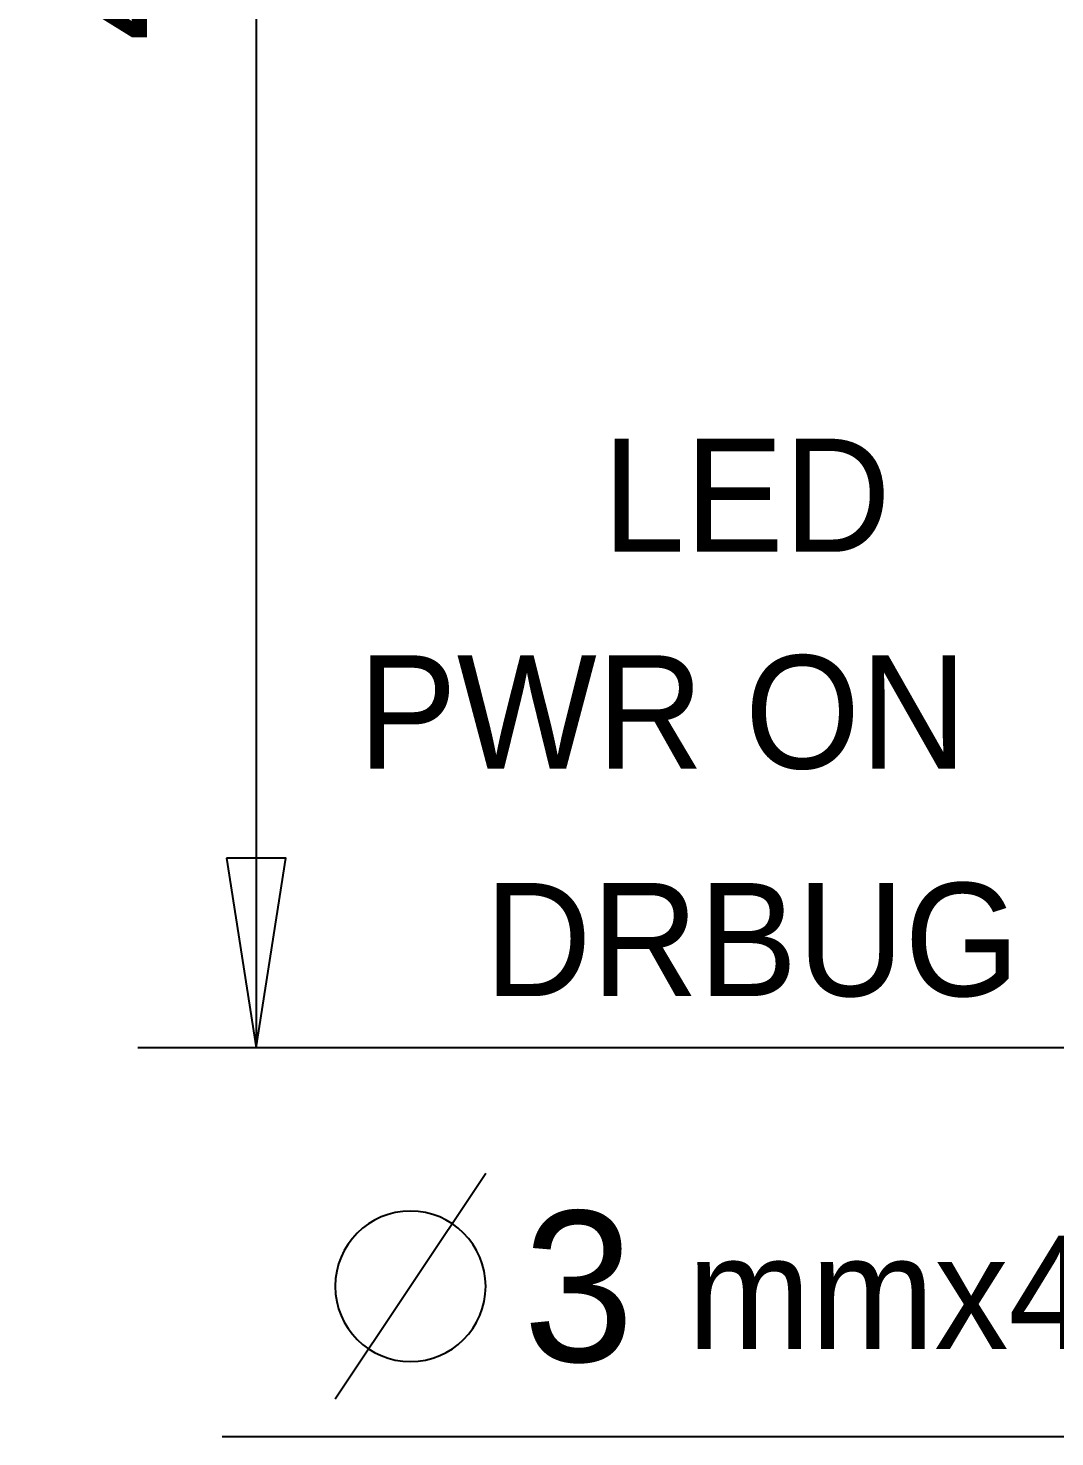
# Model space of a CAD drawing. Extents: x -19 to 125, y -16 to 75.
# Drawn here: x -18.96 to 2.69, y -8.92 to 20.8 of the extents above; entities that cross this region are included whole.
import ezdxf

# ---------------------------------------------------------------- set-up
doc = ezdxf.new("R2010")
doc.units = 0
doc.layers.add('BG_LAYOUT-TOP', color=52, linetype='CONTINUOUS')

msp = doc.modelspace()

# ---------------------------------------------------------------- linework, layer by layer
at = {"layer": 'BG_LAYOUT-TOP'}
for points in [[(-14.1478, 23.2664), (-14.1478, -0.710286)], [(-14.772792, 3.289706), (-14.1478, -0.710286), (-13.522808, 3.289706), (-14.772792, 3.289706)], [(8.346516, -0.710286), (-16.647795, -0.710286)], [(9.895205, -1.869821), (4.1148, -8.9154), (-14.86535, -8.9154)], [(-9.3091, -3.35915), (-12.4841, -8.12165)]]:
    msp.add_lwpolyline(points, dxfattribs=at)
msp.add_lwpolyline([(-9.3091, -5.7404, 1), (-12.4841, -5.7404, 1), (-9.3091, -5.7404)], format="xyb", dxfattribs=at)

# ---------------------------------------------------------------- texts
at = {"layer": 'BG_LAYOUT-TOP', "width": 0.992}
msp.add_text('49', height=3.175, rotation=90, dxfattribs=at).set_placement((-15.7353, 20.5105))
at = {"layer": 'BG_LAYOUT-TOP'}
for s, height, width, p in [('LED', 2.3876, 0.978723, (-6.8453, 9.7536)), ('PWR ON', 2.3876, 0.978723, (-12.0015, 5.1816)), ('DRBUG', 2.3876, 0.978723, (-9.3345, 0.381)), ('3', 3.175, 0.992, (-8.5217, -7.3279)), ('mmx4', 2.3876, 0.978723, (-5.0546, -7.0612))]:
    msp.add_text(s, height=height, dxfattribs=dict(at, width=width)).set_placement(p)

doc.saveas('drawing.dxf')
